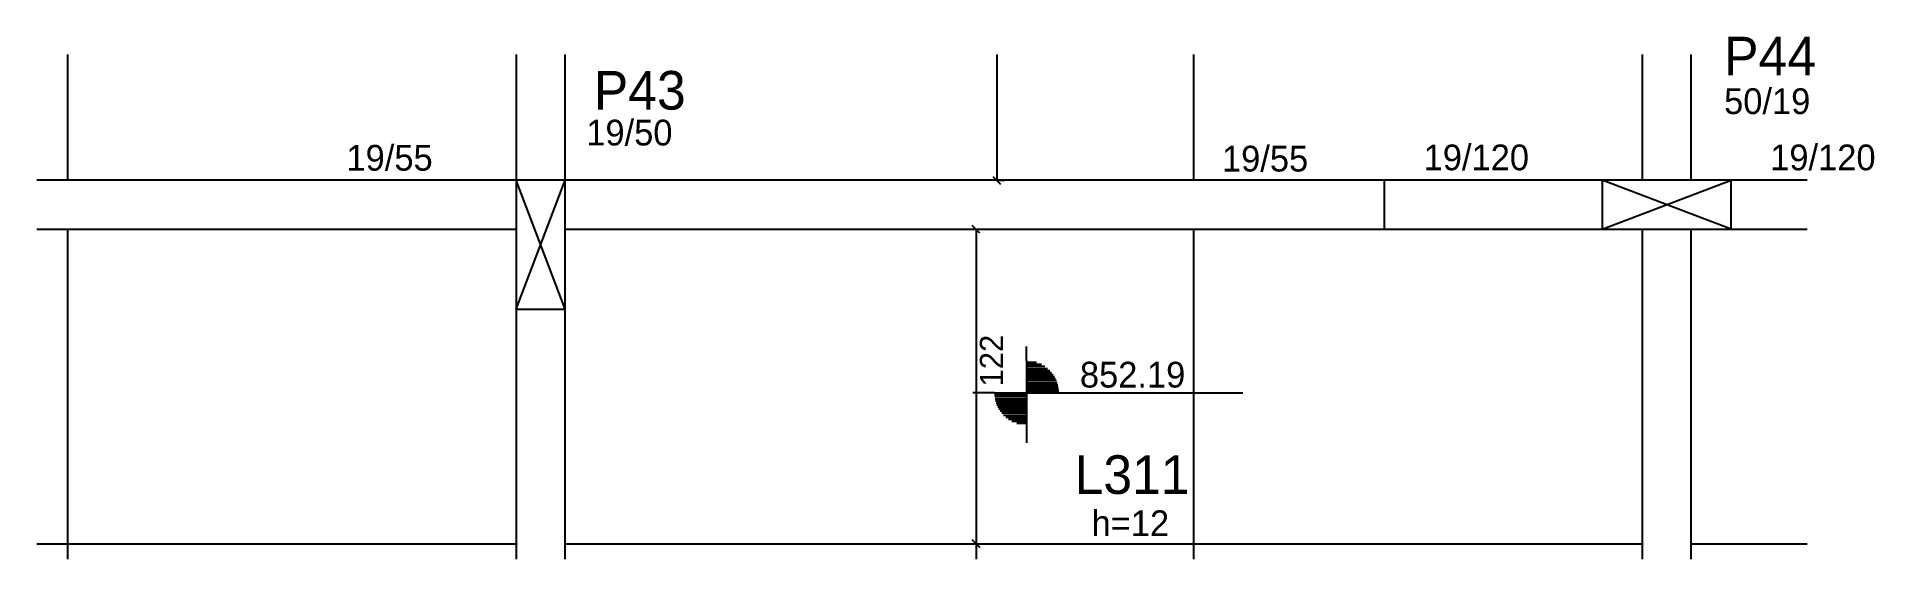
# Model space of a CAD drawing. Header units: metres. Extents: x 3399 to 4112, y 2464 to 2667.
import ezdxf

# ---------------------------------------------------------------- set-up
doc = ezdxf.new("R2010")
doc.units = ezdxf.units.M
for name, color, linetype in [('1', 7, 'Continuous'), ('3', 7, 'Continuous'), ('4', 7, 'Continuous'), ('7', 7, 'Continuous'), ('Painéis', 7, 'Continuous')]:
    doc.layers.add(name, color=color, linetype=linetype)

msp = doc.modelspace()

# ---------------------------------------------------------------- linework, layer by layer
at = {"layer": '1', "color": 1, "lineweight": 25}
for p, q in [((3585.07, 2560.94), (3604.07, 2610.94)), ((3604.07, 2560.94), (3585.07, 2610.94)), ((4006.57, 2591.94), (4056.57, 2610.94)), ((4056.57, 2591.94), (4006.57, 2610.94))]:
    msp.add_line(p, q, dxfattribs=at)
at = {"layer": '3', "color": 3, "lineweight": 25}
for p, q in [((3922.07, 2591.94), (3922.07, 2610.94)), ((3783.23, 2540.96), (3783.23, 2546.46)), ((3783.23, 2540.96), (3783.23, 2515.96)), ((3783.23, 2540.35), (3787.08, 2540.35)), ((3783.23, 2539.56), (3788.98, 2539.56)), ((3783.23, 2538.77), (3790.3, 2538.77)), ((3783.23, 2537.97), (3791.33, 2537.97)), ((3783.23, 2537.18), (3792.18, 2537.18)), ((3783.23, 2536.39), (3792.89, 2536.39)), ((3783.23, 2535.59), (3793.49, 2535.59)), ((3783.23, 2534.8), (3794, 2534.8)), ((3783.23, 2534.01), (3794.43, 2534.01)), ((3783.23, 2533.22), (3794.79, 2533.22)), ((3783.23, 2532.42), (3795.08, 2532.42)), ((3783.23, 2531.63), (3795.32, 2531.63)), ((3770.73, 2528.46), (3762.3, 2528.46)), ((3770.73, 2528.46), (3795.73, 2528.46)), ((3783.23, 2527.67), (3770.73, 2527.67)), ((3783.23, 2526.87), (3770.83, 2526.87)), ((3783.23, 2526.08), (3770.96, 2526.08)), ((3783.23, 2525.29), (3771.14, 2525.29)), ((3783.23, 2524.49), (3771.37, 2524.49)), ((3783.23, 2530.84), (3795.5, 2530.84)), ((3783.23, 2530.04), (3795.63, 2530.04)), ((3783.23, 2529.25), (3795.73, 2529.25)), ((3795.73, 2528.46), (3867.15, 2528.46)), ((3783.23, 2523.7), (3771.67, 2523.7)), ((3783.23, 2522.91), (3772.03, 2522.91)), ((3783.23, 2522.12), (3772.46, 2522.12)), ((3783.23, 2521.32), (3772.96, 2521.32)), ((3783.23, 2520.53), (3773.56, 2520.53)), ((3783.23, 2519.74), (3774.27, 2519.74)), ((3783.23, 2518.94), (3775.12, 2518.94)), ((3783.23, 2518.15), (3776.16, 2518.15)), ((3783.23, 2517.36), (3777.48, 2517.36)), ((3783.23, 2516.57), (3779.38, 2516.57)), ((3783.23, 2515.96), (3783.23, 2509.09))]:
    msp.add_line(p, q, dxfattribs=at)
for points in [[(3585.07, 2659.72), (3585.07, 2610.94)], [(3604.07, 2610.94), (3604.07, 2659.72)], [(4022.07, 2659.72), (4022.07, 2610.94)], [(4041.07, 2610.94), (4041.07, 2659.72)], [(3585.07, 2610.94), (3399.07, 2610.94)], [(4006.57, 2610.94), (3604.07, 2610.94)], [(4086.1, 2610.94), (4056.57, 2610.94)], [(3399.07, 2591.94), (3585.07, 2591.94)], [(3585.07, 2591.94), (3585.07, 2463.9)], [(3604.07, 2591.94), (4006.57, 2591.94)], [(3604.07, 2463.9), (3604.07, 2591.94)], [(4022.07, 2591.94), (4022.07, 2463.9)], [(4041.07, 2463.9), (4041.07, 2591.94)], [(4056.57, 2591.94), (4086.1, 2591.94)]]:
    msp.add_lwpolyline(points, dxfattribs=at)
at = {"layer": '7', "color": 7, "lineweight": 25}
for points in [[(3604.07, 2610.94), (3585.07, 2610.94)], [(3585.07, 2610.94), (3585.07, 2560.94)], [(3604.07, 2560.94), (3604.07, 2610.94)], [(4056.57, 2610.94), (4006.57, 2610.94)], [(4006.57, 2610.94), (4006.57, 2591.94)], [(4056.57, 2591.94), (4056.57, 2610.94)], [(4006.57, 2591.94), (4056.57, 2591.94)], [(3585.07, 2560.94), (3604.07, 2560.94)]]:
    msp.add_lwpolyline(points, dxfattribs=at)
at = {"layer": 'Painéis', "color": 200, "lineweight": 25}
for p, q in [((3411.07, 2610.94), (3411.07, 2659.72)), ((3848.07, 2610.94), (3848.07, 2659.72)), ((3411.07, 2463.9), (3411.07, 2591.94)), ((3848.07, 2463.9), (3848.07, 2591.94)), ((3399.07, 2469.94), (3585.07, 2469.94)), ((3604.07, 2469.94), (4022.07, 2469.94)), ((4041.07, 2469.94), (4086.1, 2469.94))]:
    msp.add_line(p, q, dxfattribs=at)
at = {"layer": 'Painéis', "color": 4, "lineweight": 25}
for p, q in [((3771.6, 2659.72), (3771.6, 2610.94)), ((3771.9, 2610.94), (3774.6, 2610.94)), ((3763.62, 2591.94), (3763.62, 2469.94)), ((3763.62, 2469.94), (3763.62, 2463.9))]:
    msp.add_line(p, q, dxfattribs=at)
at = {"layer": 'Painéis', "color": 0, "lineweight": 25}
for p, q in [((3770.1, 2612.44), (3773.1, 2609.44)), ((3765.12, 2590.44), (3762.12, 2593.44)), ((3762.12, 2471.44), (3765.12, 2468.44)), ((3765.12, 2468.44), (3762.12, 2471.44))]:
    msp.add_line(p, q, dxfattribs=at)

# ---------------------------------------------------------------- texts
at = {"layer": '3', "color": 3, "lineweight": 25}
for s, p in [('50/19', (4053.89, 2636.65)), ('19/50', (3612.33, 2624.46)), ('19/55', (3519.26, 2614.69)), ('19/55', (3859.02, 2614.35)), ('19/120', (3937.28, 2614.83)), ('19/120', (4071.78, 2614.83)), ('852.19', (3803.89, 2530.53)), ('h=12', (3808.4, 2472.89))]:
    msp.add_text(s, height=10, dxfattribs=at).set_placement(p)
at = {"layer": '4', "color": 4, "lineweight": 25}
for s, p in [('P44', (4053.89, 2651.65)), ('P43', (3615.24, 2638.37)), ('L311', (3801.84, 2489.24))]:
    msp.add_text(s, height=15, dxfattribs=at).set_placement(p)
at = {"layer": 'Painéis', "color": 240, "lineweight": 25}
msp.add_text('122', height=9, rotation=90, dxfattribs=at).set_placement((3774.07, 2530.94))

doc.saveas('drawing.dxf')
